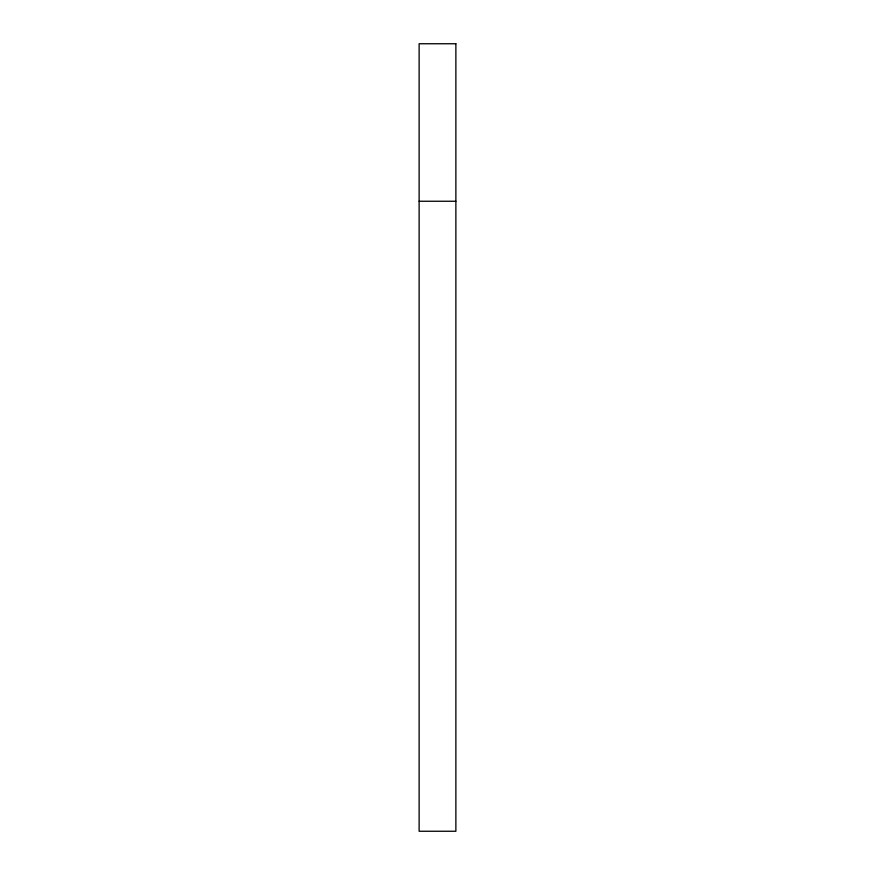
<?xml version="1.0" encoding="UTF-8"?>
<svg xmlns="http://www.w3.org/2000/svg" width="875" height="875" viewBox="0 0 875 875"><rect width="100%" height="100%" fill="white"/><g stroke="black" fill="none" stroke-linecap="round" stroke-linejoin="round"><path stroke-width="1.31" d="M419.125 201.25L455.875 201.25M455.875 43.75L419.125 43.75L419.125 831.25L455.875 831.25L455.875 43.75"/></g></svg>
